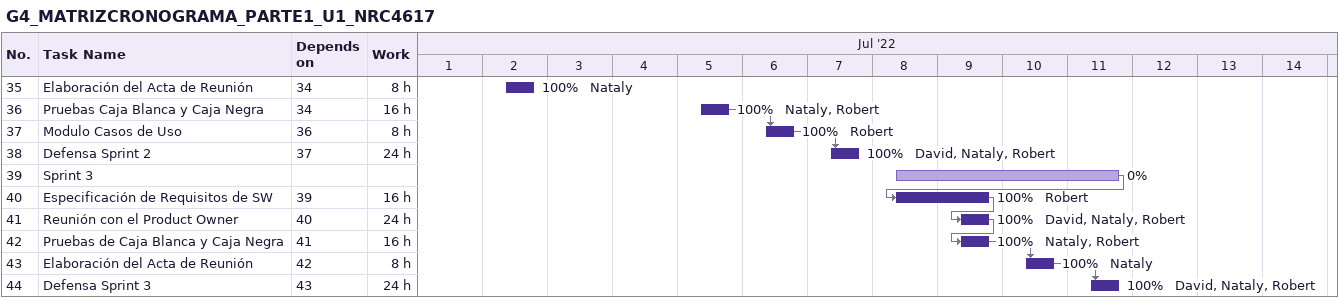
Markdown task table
G4_MATRIZCRONOGRAMA_PARTE1_U1_NRC4617

| ID | Task | Start | Finish | Predecessors | Resources | % complete | Work (h) |
|---|---|---|---|---|---|---|---|
| 35 | Elaboración del Acta de Reunión | 2022-07-02 | 2022-07-02 | 34 | Nataly | 100 | 8 |
| 36 | Pruebas Caja Blanca y Caja Negra | 2022-07-05 | 2022-07-05 | 34 | Nataly, Robert | 100 | 16 |
| 37 | Modulo Casos de Uso | 2022-07-06 | 2022-07-06 | 36 | Robert | 100 | 8 |
| 38 | Defensa Sprint 2 | 2022-07-07 | 2022-07-07 | 37 | David, Nataly, Robert | 100 | 24 |
| 39 | Sprint 3 | 2022-07-08 | 2022-07-11 |  |  | 0 |  |
| 40 | Especificación de Requisitos de SW | 2022-07-08 | 2022-07-09 | 39 | Robert | 100 | 16 |
| 41 | Reunión con el Product Owner | 2022-07-09 | 2022-07-09 | 40 | David, Nataly, Robert | 100 | 24 |
| 42 | Pruebas de Caja Blanca y Caja Negra | 2022-07-09 | 2022-07-09 | 41 | Nataly, Robert | 100 | 16 |
| 43 | Elaboración del Acta de Reunión | 2022-07-10 | 2022-07-10 | 42 | Nataly | 100 | 8 |
| 44 | Defensa Sprint 3 | 2022-07-11 | 2022-07-11 | 43 | David, Nataly, Robert | 100 | 24 |
